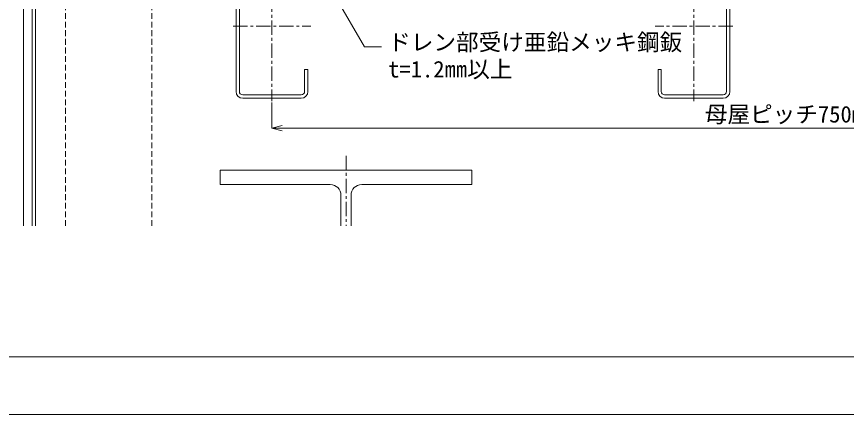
# Model space of a CAD drawing. Units: millimetres, scale not verified. Extents: x -840 to 840, y -594 to 594.
# Drawn here: x -517 to 61, y -594 to -317 of the extents above; entities that cross this region are included whole.
import ezdxf
from ezdxf.enums import TextEntityAlignment as Align

# ---------------------------------------------------------------- set-up
doc = ezdxf.new("R2010")
doc.units = ezdxf.units.MM
doc.header["$LTSCALE"] = 2
doc.linetypes.add('CHAIN1', pattern=[8, 5, -1, 1, -1])
doc.linetypes.add('DASHED2', pattern=[3, 2, -1])
for name, color, linetype, lineweight in [('0-0_断熱材', 4, 'Continuous', 9), ('0-1_輪郭線', 2, 'Continuous', 9), ('0-2_図面枠', 7, 'Continuous', 9), ('0-3_文字', 5, 'Continuous', 9), ('0-5_0', 7, 'Continuous', 9), ('0-7_鋼材(C型・H鋼ｅｔｃ)', 7, 'Continuous', 9), ('0-8_中心線', 2, 'CHAIN1', 9), ('0-9_躯体', 7, 'Continuous', 9), ('0-B_寸法線', 7, 'Continuous', 9)]:
    doc.layers.add(name, color=color, linetype=linetype, lineweight=lineweight)
doc.styles.add('ＭＳ ゴシック', font='')
doc.styles.get('ＭＳ ゴシック').set_extended_font_data('MS Gothic')

# ---------------------------------------------------------------- blocks, each defined once
blk = doc.blocks.new('_Open30')
at = {"layer": '0-5_0'}
blk.add_line((0, 0), (-2, 0), dxfattribs=at)
blk.add_lwpolyline([(-2, 0.5359), (0, 0), (-2, -0.5359)], dxfattribs=at)

msp = doc.modelspace()

# ---------------------------------------------------------------- linework, layer by layer
at = {"layer": '0-0_断熱材', "color": 7, "linetype": 'DASHED2'}
for p, q in [((-482.415, -462.954), (-482.415, 134.546)), ((-422.415, -462.954), (-422.415, 134.546))]:
    msp.add_line(p, q, dxfattribs=at)
at = {"layer": '0-1_輪郭線'}
msp.add_lwpolyline([(800, 554), (-800, 554), (-800, -554), (800, -554)], close=True, dxfattribs=at)
at = {"layer": '0-2_図面枠'}
msp.add_lwpolyline([(840, -594), (840, 594), (-840, 594), (-840, -594)], close=True, dxfattribs=at)
at = {"layer": '0-7_鋼材(C型・H鋼ｅｔｃ)'}
for p, q in [((-363.815, -278.754), (-363.815, -369.554)), ((-361.515, -369.554), (-361.515, -278.754)), ((-22.52, -369.554), (-22.52, -278.754)), ((-20.22, -278.754), (-20.22, -369.554)), ((-318.415, -371.854), (-359.215, -371.854)), ((-359.215, -374.154), (-318.415, -374.154)), ((-65.62, -371.854), (-24.82, -371.854)), ((-24.82, -374.154), (-65.62, -374.154))]:
    msp.add_line(p, q, dxfattribs=at)
for points in [[(-313.815, -369.554), (-313.815, -354.154), (-316.115, -354.154), (-316.115, -369.554)], [(-70.22, -369.554), (-70.22, -354.154), (-67.92, -354.154), (-67.92, -369.554)]]:
    msp.add_lwpolyline(points, dxfattribs=at)
for centre, radius, start, end in [((-359.215, -369.554), 4.6, 180, 270), ((-359.215, -369.554), 2.3, 180, 270), ((-318.415, -369.554), 4.6, 270, 0), ((-318.415, -369.554), 2.3, 270, 0), ((-65.62, -369.554), 4.6, 180, 270), ((-65.62, -369.554), 2.3, 180, 270), ((-24.82, -369.554), 2.3, 270, 0), ((-24.82, -369.554), 4.6, 270, 0)]:
    msp.add_arc(centre, radius, start, end, dxfattribs=at)
at = {"layer": '0-8_中心線'}
for p, q in [((-338.815, -272.154), (-338.815, -376.154)), ((-45.22, -272.154), (-45.22, -376.154)), ((-365.815, -324.154), (-311.815, -324.154)), ((-18.22, -324.154), (-72.22, -324.154)), ((-287.315, -414.154), (-287.315, -462.954))]:
    msp.add_line(p, q, dxfattribs=at)
at = {"layer": '0-9_躯体', "color": 4}
for p, q in [((-511.615, -462.954), (-511.615, -272.584)), ((-505.615, -462.954), (-505.615, -272.584))]:
    msp.add_line(p, q, dxfattribs=at)
at = {"layer": '0-9_躯体'}
for p, q in [((-503.415, -462.954), (-503.415, -272.584)), ((-374.815, -424.154), (-374.815, -434.154)), ((-199.815, -424.154), (-374.815, -424.154)), ((-199.815, -424.154), (-199.815, -434.154)), ((-298.315, -434.154), (-374.815, -434.154)), ((-276.315, -434.154), (-199.815, -434.154)), ((-290.815, -441.654), (-290.815, -462.954)), ((-283.815, -441.654), (-283.815, -462.954))]:
    msp.add_line(p, q, dxfattribs=at)
for centre, start, end in [((-298.315, -441.654), 0, 90), ((-276.315, -441.654), 90, 180)]:
    msp.add_arc(centre, 7.5, start, end, dxfattribs=at)
at = {"layer": '0-B_寸法線'}
for p, q in [((-312.173, -273.154), (-274.53, -338.354)), ((-274.53, -338.354), (-262.53, -338.354)), ((-338.815, -377.154), (-338.815, -394.954)), ((-331.815, -394.954), (404.185, -394.954))]:
    msp.add_line(p, q, dxfattribs=at)

# ---------------------------------------------------------------- block references
at = {"layer": '0-B_寸法線', "xscale": 3.5, "yscale": 3.5, "rotation": 180}
msp.add_blockref('_Open30', (-338.815, -394.954), dxfattribs=at)

# ---------------------------------------------------------------- texts
at = {"layer": '0-3_文字', "color": 7, "style": 'ＭＳ ゴシック'}
for s, p in [('ドレン部受け亜鉛メッキ鋼鈑', (-257.99, -344.413)), ('t=1.2㎜以上', (-257.99, -363.213))]:
    msp.add_text(s, height=11.54, dxfattribs=at).set_placement(p, align=Align.BOTTOM_LEFT)
at = {"layer": '0-B_寸法線', "style": 'ＭＳ ゴシック'}
msp.add_text('母屋ピッチ750㎜以下', height=11.54, dxfattribs=at).set_placement((-37.663, -394.519), align=Align.BOTTOM_LEFT)

doc.saveas('drawing.dxf')
